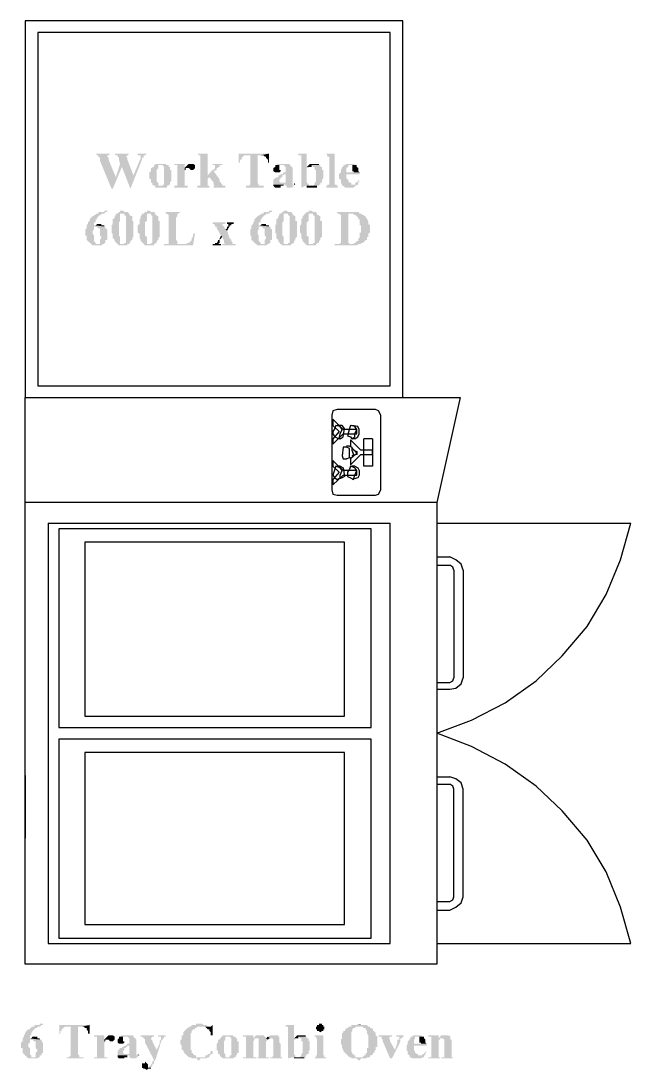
# Model space of a CAD drawing. Header units: millimetres. Extents: x 68727 to 319899, y -4876 to 265722.
# Drawn here: x 313482 to 314495, y 113995 to 115738 of the extents above; entities that cross this region are included whole.
import ezdxf

# ---------------------------------------------------------------- set-up
doc = ezdxf.new("R2010")
doc.units = ezdxf.units.MM
doc.layers.add('glass', color=151, linetype='Continuous')

# ---------------------------------------------------------------- blocks, each defined once
blk = doc.blocks.new('kitchen')
at = {"layer": 'glass', "linetype": 'Continuous', "lineweight": -3}
for points in [[(-64.083, 79.41), (-64.207, 79.075), (-64.542, 79.886), (-64.542, 79.974), (-64.595, 80.01), (-64.595, 80.045), (-64.63, 80.045), (-64.666, 80.098), (-64.242, 80.098), (-64.295, 80.045), (-64.33, 80.045), (-64.33, 80.01), (-64.295, 79.974), (-64.295, 79.921), (-64.083, 79.41)], [(-63.572, 79.463), (-63.66, 79.075), (-63.907, 79.71), (-63.96, 79.798), (-63.995, 79.921), (-63.995, 79.974), (-64.031, 80.01), (-64.031, 80.045), (-64.083, 80.045), (-64.119, 80.098), (-63.695, 80.098), (-63.784, 80.01), (-63.748, 79.974), (-63.748, 79.921), (-63.572, 79.463)], [(-63.184, 80.098), (-63.237, 80.045), (-63.272, 80.045), (-63.272, 79.974), (-63.325, 79.974), (-63.325, 79.921), (-63.66, 79.075), (-63.572, 79.463), (-63.396, 79.886), (-63.396, 79.921), (-63.36, 79.921), (-63.36, 80.045), (-63.448, 80.045), (-63.448, 80.098), (-63.184, 80.098)], [(-61.367, 79.11), (-61.72, 79.11), (-61.72, 79.163), (-61.632, 79.163), (-61.632, 80.045), (-61.667, 80.045), (-61.72, 80.098), (-61.42, 80.098), (-61.42, 79.463), (-61.367, 79.41), (-61.42, 79.375), (-61.42, 79.163), (-61.367, 79.163), (-61.367, 79.11)], [(-59.638, 80.098), (-59.885, 80.045), (-60.362, 80.045), (-60.432, 79.974), (-60.432, 79.921), (-60.485, 79.921), (-60.485, 79.833), (-60.52, 79.833), (-60.52, 80.098), (-59.638, 80.098)], [(-59.797, 79.11), (-60.309, 79.11), (-60.309, 79.163), (-60.221, 79.163), (-60.185, 79.198), (-60.185, 80.045), (-59.974, 80.045), (-59.974, 79.251), (-59.938, 79.198), (-59.938, 79.163), (-59.797, 79.163), (-59.797, 79.11)], [(-59.638, 79.833), (-59.674, 79.833), (-59.674, 79.921), (-59.727, 79.974), (-59.727, 80.01), (-59.762, 80.01), (-59.797, 80.045), (-59.885, 80.045), (-59.638, 80.098), (-59.638, 79.833)], [(-58.492, 79.163), (-58.58, 79.163), (-58.704, 79.11), (-58.704, 80.045), (-58.792, 80.045), (-58.792, 80.098), (-58.545, 80.098), (-58.545, 79.71), (-58.492, 79.71), (-58.492, 79.675), (-58.545, 79.675), (-58.545, 79.251), (-58.492, 79.198), (-58.492, 79.163)], [(-57.645, 79.11), (-57.98, 79.11), (-57.98, 79.163), (-57.945, 79.163), (-57.945, 79.198), (-57.892, 79.198), (-57.892, 80.01), (-57.945, 80.01), (-57.945, 80.045), (-57.98, 80.098), (-57.733, 80.098), (-57.733, 79.198), (-57.681, 79.198), (-57.681, 79.163), (-57.645, 79.163), (-57.645, 79.11)], [(-63.907, 79.71), (-64.172, 79.075), (-64.207, 79.075), (-64.083, 79.41), (-63.96, 79.798), (-63.907, 79.71)], [(-62.849, 79.163), (-62.972, 79.163), (-63.025, 79.198), (-63.025, 79.251), (-63.06, 79.251), (-63.06, 79.339), (-63.113, 79.375), (-63.113, 79.551), (-63.06, 79.586), (-63.06, 79.675), (-63.025, 79.675), (-63.025, 79.71), (-62.972, 79.71), (-62.972, 79.763), (-62.849, 79.763), (-62.849, 79.675), (-62.902, 79.622), (-62.902, 79.286), (-62.849, 79.251), (-62.849, 79.163)], [(-62.478, 79.286), (-62.514, 79.286), (-62.514, 79.198), (-62.549, 79.198), (-62.549, 79.163), (-62.602, 79.163), (-62.602, 79.11), (-62.937, 79.11), (-62.937, 79.163), (-62.725, 79.163), (-62.725, 79.198), (-62.69, 79.198), (-62.69, 79.71), (-62.725, 79.763), (-62.937, 79.763), (-62.937, 79.798), (-62.637, 79.798), (-62.602, 79.763), (-62.549, 79.763), (-62.549, 79.71), (-62.514, 79.71), (-62.514, 79.622), (-62.478, 79.622), (-62.478, 79.286)], [(-62.002, 79.11), (-62.39, 79.11), (-62.39, 79.163), (-62.302, 79.163), (-62.302, 79.763), (-62.39, 79.763), (-62.39, 79.798), (-62.09, 79.798), (-62.09, 79.622), (-62.055, 79.622), (-62.09, 79.586), (-62.09, 79.163), (-62.002, 79.163), (-62.002, 79.11)], [(-61.79, 79.675), (-62.055, 79.675), (-62.055, 79.622), (-62.09, 79.622), (-62.09, 79.675), (-61.967, 79.798), (-61.843, 79.798), (-61.79, 79.763), (-61.79, 79.675)], [(-60.908, 79.11), (-61.244, 79.11), (-61.244, 79.163), (-61.208, 79.163), (-61.244, 79.198), (-61.244, 79.251), (-61.367, 79.41), (-61.42, 79.463), (-61.279, 79.622), (-61.244, 79.622), (-61.208, 79.675), (-61.208, 79.763), (-61.279, 79.763), (-61.279, 79.798), (-60.997, 79.798), (-60.997, 79.763), (-61.067, 79.763), (-61.067, 79.71), (-61.12, 79.71), (-61.12, 79.675), (-61.155, 79.675), (-61.155, 79.622), (-61.244, 79.586), (-61.067, 79.339), (-61.067, 79.286), (-60.997, 79.198), (-60.997, 79.163), (-60.908, 79.163), (-60.908, 79.11)], [(-59.303, 79.586), (-59.339, 79.551), (-59.462, 79.551), (-59.515, 79.586), (-59.515, 79.675), (-59.462, 79.71), (-59.462, 79.763), (-59.339, 79.763), (-59.339, 79.622), (-59.303, 79.622), (-59.303, 79.586)], [(-58.951, 79.251), (-59.162, 79.251), (-59.162, 79.498), (-59.25, 79.498), (-59.215, 79.551), (-59.162, 79.551), (-59.162, 79.71), (-59.215, 79.763), (-59.427, 79.763), (-59.374, 79.798), (-59.039, 79.798), (-59.039, 79.763), (-58.951, 79.675), (-58.951, 79.251)], [(-58.192, 79.763), (-58.404, 79.763), (-58.404, 79.71), (-58.545, 79.71), (-58.457, 79.798), (-58.192, 79.798), (-58.192, 79.763)], [(-58.069, 79.375), (-58.104, 79.339), (-58.104, 79.251), (-58.157, 79.251), (-58.157, 79.198), (-58.192, 79.198), (-58.192, 79.163), (-58.368, 79.163), (-58.316, 79.198), (-58.316, 79.251), (-58.28, 79.286), (-58.28, 79.622), (-58.316, 79.622), (-58.316, 79.71), (-58.368, 79.71), (-58.404, 79.763), (-58.157, 79.763), (-58.157, 79.71), (-58.104, 79.71), (-58.104, 79.622), (-58.069, 79.622), (-58.069, 79.375)], [(-57.01, 79.498), (-57.398, 79.498), (-57.398, 79.375), (-57.345, 79.339), (-57.345, 79.286), (-57.31, 79.286), (-57.31, 79.251), (-57.257, 79.251), (-57.257, 79.198), (-57.522, 79.198), (-57.557, 79.251), (-57.557, 79.339), (-57.61, 79.375), (-57.61, 79.498), (-57.557, 79.551), (-57.557, 79.622), (-57.522, 79.675), (-57.522, 79.71), (-57.486, 79.71), (-57.486, 79.763), (-57.434, 79.763), (-57.398, 79.798), (-57.187, 79.798), (-57.134, 79.763), (-57.345, 79.763), (-57.345, 79.71), (-57.398, 79.675), (-57.398, 79.551), (-57.01, 79.551), (-57.01, 79.498)], [(-57.01, 79.551), (-57.187, 79.551), (-57.187, 79.586), (-57.222, 79.586), (-57.222, 79.763), (-57.098, 79.763), (-57.098, 79.71), (-57.046, 79.675), (-57.046, 79.586), (-57.01, 79.551)], [(-61.79, 79.675), (-61.843, 79.622), (-61.914, 79.622), (-61.967, 79.675), (-61.79, 79.675)], [(-58.915, 79.163), (-58.951, 79.163), (-58.951, 79.11), (-59.127, 79.11), (-59.127, 79.163), (-59.162, 79.163), (-59.162, 79.198), (-59.515, 79.198), (-59.515, 79.339), (-59.427, 79.41), (-59.374, 79.41), (-59.374, 79.463), (-59.339, 79.463), (-59.303, 79.498), (-59.215, 79.498), (-59.215, 79.463), (-59.25, 79.463), (-59.25, 79.41), (-59.303, 79.41), (-59.303, 79.375), (-59.339, 79.339), (-59.339, 79.286), (-59.303, 79.251), (-58.951, 79.251), (-58.951, 79.198), (-58.915, 79.198), (-58.915, 79.163)], [(-59.215, 79.163), (-59.303, 79.163), (-59.303, 79.11), (-59.462, 79.11), (-59.515, 79.163), (-59.515, 79.198), (-59.215, 79.198), (-59.215, 79.163)], [(-58.88, 79.198), (-58.915, 79.198), (-58.915, 79.251), (-58.88, 79.198)], [(-58.245, 79.11), (-58.545, 79.11), (-58.545, 79.163), (-58.245, 79.163), (-58.245, 79.11)], [(-57.01, 79.286), (-57.046, 79.286), (-57.046, 79.198), (-57.098, 79.198), (-57.098, 79.163), (-57.134, 79.163), (-57.187, 79.11), (-57.434, 79.11), (-57.486, 79.163), (-57.522, 79.163), (-57.522, 79.198), (-57.134, 79.198), (-57.134, 79.251), (-57.098, 79.251), (-57.098, 79.286), (-57.046, 79.286), (-57.046, 79.339), (-57.01, 79.286)], [(-64.33, 78.405), (-64.383, 78.405), (-64.419, 78.352), (-64.507, 78.352), (-64.507, 78.316), (-64.542, 78.316), (-64.63, 78.228), (-64.63, 78.193), (-64.666, 78.193), (-64.666, 78.105), (-64.718, 78.105), (-64.718, 78.016), (-64.419, 77.981), (-64.718, 77.981), (-64.718, 77.893), (-64.754, 77.858), (-64.754, 77.77), (-64.718, 77.717), (-64.718, 77.558), (-64.666, 77.505), (-64.666, 77.47), (-64.454, 77.47), (-64.507, 77.434), (-64.754, 77.434), (-64.93, 77.593), (-64.93, 77.717), (-64.965, 77.717), (-64.965, 77.893), (-64.93, 77.928), (-64.93, 78.016), (-64.895, 78.052), (-64.895, 78.105), (-64.842, 78.14), (-64.842, 78.193), (-64.754, 78.281), (-64.718, 78.281), (-64.718, 78.316), (-64.666, 78.316), (-64.666, 78.352), (-64.595, 78.352), (-64.595, 78.405), (-64.419, 78.405), (-64.419, 78.44), (-64.33, 78.44), (-64.33, 78.405)], [(-63.748, 78.405), (-63.872, 78.352), (-63.96, 78.352), (-63.96, 78.14), (-63.995, 78.105), (-63.995, 77.717), (-63.96, 77.681), (-63.96, 77.47), (-64.031, 77.47), (-64.119, 77.558), (-64.119, 77.593), (-64.172, 77.646), (-64.172, 77.77), (-64.207, 77.805), (-64.207, 78.016), (-64.172, 78.052), (-64.172, 78.193), (-64.119, 78.228), (-64.119, 78.281), (-64.083, 78.316), (-64.083, 78.352), (-64.031, 78.352), (-63.995, 78.405), (-63.96, 78.405), (-63.96, 78.44), (-63.872, 78.44), (-63.836, 78.405), (-63.748, 78.405)], [(-63.572, 77.681), (-63.607, 77.646), (-63.607, 77.593), (-63.66, 77.558), (-63.66, 77.505), (-63.695, 77.505), (-63.695, 77.47), (-63.748, 77.47), (-63.748, 77.434), (-63.995, 77.434), (-64.031, 77.47), (-63.836, 77.47), (-63.836, 77.505), (-63.784, 77.505), (-63.784, 78.281), (-63.836, 78.316), (-63.836, 78.352), (-63.872, 78.352), (-63.748, 78.405), (-63.695, 78.352), (-63.695, 78.316), (-63.66, 78.316), (-63.66, 78.281), (-63.607, 78.281), (-63.607, 78.14), (-63.572, 78.14), (-63.572, 77.681)], [(-62.972, 78.405), (-63.113, 78.352), (-63.184, 78.352), (-63.184, 78.14), (-63.237, 78.105), (-63.237, 77.717), (-63.184, 77.681), (-63.184, 77.47), (-63.272, 77.47), (-63.36, 77.558), (-63.36, 77.593), (-63.396, 77.646), (-63.396, 77.77), (-63.448, 77.805), (-63.448, 78.016), (-63.396, 78.052), (-63.396, 78.193), (-63.36, 78.228), (-63.36, 78.281), (-63.325, 78.316), (-63.325, 78.352), (-63.272, 78.352), (-63.237, 78.405), (-63.184, 78.405), (-63.184, 78.44), (-63.113, 78.44), (-63.06, 78.405), (-62.972, 78.405)], [(-62.813, 77.681), (-62.849, 77.646), (-62.849, 77.593), (-62.902, 77.558), (-62.902, 77.505), (-62.937, 77.505), (-62.937, 77.47), (-62.972, 77.47), (-62.972, 77.434), (-63.237, 77.434), (-63.272, 77.47), (-63.06, 77.47), (-63.06, 77.505), (-63.025, 77.505), (-63.025, 78.281), (-63.06, 78.316), (-63.06, 78.352), (-63.113, 78.352), (-62.972, 78.405), (-62.937, 78.352), (-62.937, 78.316), (-62.902, 78.316), (-62.902, 78.281), (-62.849, 78.281), (-62.849, 78.14), (-62.813, 78.14), (-62.813, 77.681)], [(-62.214, 78.405), (-62.267, 78.352), (-62.302, 78.352), (-62.302, 78.281), (-62.337, 78.228), (-62.337, 77.593), (-62.302, 77.558), (-62.302, 77.47), (-62.549, 77.47), (-62.549, 78.316), (-62.602, 78.352), (-62.637, 78.352), (-62.637, 78.405), (-62.214, 78.405)], [(-59.55, 78.405), (-59.603, 78.405), (-59.638, 78.352), (-59.727, 78.352), (-59.727, 78.316), (-59.762, 78.316), (-59.85, 78.228), (-59.85, 78.193), (-59.885, 78.193), (-59.885, 78.105), (-59.938, 78.105), (-59.938, 78.016), (-59.638, 77.981), (-59.938, 77.981), (-59.938, 77.893), (-59.974, 77.858), (-59.974, 77.77), (-59.938, 77.717), (-59.938, 77.558), (-59.885, 77.505), (-59.885, 77.47), (-59.674, 77.47), (-59.727, 77.434), (-59.974, 77.434), (-60.15, 77.593), (-60.15, 77.717), (-60.185, 77.717), (-60.185, 77.893), (-60.15, 77.928), (-60.15, 78.016), (-60.097, 78.052), (-60.097, 78.105), (-60.062, 78.14), (-60.062, 78.193), (-59.974, 78.281), (-59.938, 78.281), (-59.938, 78.316), (-59.885, 78.316), (-59.885, 78.352), (-59.797, 78.352), (-59.797, 78.405), (-59.638, 78.405), (-59.638, 78.44), (-59.55, 78.44), (-59.55, 78.405)], [(-59.003, 78.405), (-59.127, 78.352), (-59.215, 78.352), (-59.215, 78.14), (-59.25, 78.105), (-59.25, 77.717), (-59.215, 77.681), (-59.215, 77.47), (-59.303, 77.47), (-59.374, 77.558), (-59.374, 77.593), (-59.427, 77.646), (-59.427, 77.77), (-59.462, 77.805), (-59.462, 78.016), (-59.427, 78.052), (-59.427, 78.193), (-59.374, 78.228), (-59.374, 78.281), (-59.339, 78.316), (-59.339, 78.352), (-59.303, 78.352), (-59.25, 78.405), (-59.215, 78.405), (-59.215, 78.44), (-59.127, 78.44), (-59.092, 78.405), (-59.003, 78.405)], [(-58.827, 77.681), (-58.88, 77.646), (-58.88, 77.593), (-58.915, 77.558), (-58.915, 77.505), (-58.951, 77.505), (-58.951, 77.47), (-59.003, 77.47), (-59.003, 77.434), (-59.25, 77.434), (-59.303, 77.47), (-59.092, 77.47), (-59.092, 77.505), (-59.039, 77.505), (-59.039, 78.281), (-59.092, 78.316), (-59.092, 78.352), (-59.127, 78.352), (-59.003, 78.405), (-58.951, 78.352), (-58.951, 78.316), (-58.915, 78.316), (-58.915, 78.281), (-58.88, 78.281), (-58.88, 78.14), (-58.827, 78.14), (-58.827, 77.681)], [(-58.28, 78.405), (-58.404, 78.352), (-58.492, 78.352), (-58.492, 78.14), (-58.545, 78.105), (-58.545, 77.717), (-58.492, 77.681), (-58.492, 77.47), (-58.58, 77.47), (-58.668, 77.558), (-58.668, 77.593), (-58.704, 77.646), (-58.704, 77.77), (-58.739, 77.805), (-58.739, 78.016), (-58.704, 78.052), (-58.704, 78.193), (-58.668, 78.228), (-58.668, 78.281), (-58.615, 78.316), (-58.615, 78.352), (-58.58, 78.352), (-58.545, 78.405), (-58.492, 78.405), (-58.492, 78.44), (-58.404, 78.44), (-58.368, 78.405), (-58.28, 78.405)], [(-58.104, 77.681), (-58.157, 77.646), (-58.157, 77.593), (-58.192, 77.558), (-58.192, 77.505), (-58.245, 77.505), (-58.245, 77.47), (-58.28, 77.47), (-58.28, 77.434), (-58.545, 77.434), (-58.58, 77.47), (-58.368, 77.47), (-58.368, 77.505), (-58.316, 77.505), (-58.316, 78.281), (-58.368, 78.316), (-58.368, 78.352), (-58.404, 78.352), (-58.28, 78.405), (-58.245, 78.352), (-58.245, 78.316), (-58.192, 78.316), (-58.192, 78.281), (-58.157, 78.281), (-58.157, 78.14), (-58.104, 78.14), (-58.104, 77.681)], [(-57.046, 77.47), (-57.098, 77.434), (-57.733, 77.434), (-57.733, 77.47), (-57.61, 77.47), (-57.557, 77.505), (-57.557, 78.316), (-57.61, 78.352), (-57.345, 78.352), (-57.345, 77.505), (-57.31, 77.505), (-57.31, 77.47), (-57.046, 77.47)], [(-56.71, 77.805), (-56.763, 77.77), (-56.763, 77.681), (-56.799, 77.681), (-56.799, 77.593), (-56.834, 77.593), (-56.922, 77.505), (-56.975, 77.505), (-56.975, 77.47), (-57.187, 77.47), (-57.187, 77.505), (-57.134, 77.505), (-57.098, 77.558), (-57.046, 77.558), (-57.046, 77.646), (-57.01, 77.646), (-57.01, 77.805), (-56.975, 77.805), (-56.975, 78.016), (-57.01, 78.016), (-57.01, 78.193), (-57.046, 78.193), (-57.046, 78.228), (-57.134, 78.316), (-57.187, 78.316), (-57.187, 78.352), (-57.645, 78.352), (-57.681, 78.405), (-57.046, 78.405), (-57.01, 78.352), (-56.975, 78.352), (-56.922, 78.316), (-56.887, 78.316), (-56.887, 78.281), (-56.834, 78.281), (-56.834, 78.228), (-56.799, 78.228), (-56.799, 78.193), (-56.763, 78.14), (-56.763, 78.052), (-56.71, 78.016), (-56.71, 77.805)], [(-64.419, 77.981), (-64.718, 78.016), (-64.666, 78.016), (-64.63, 78.052), (-64.507, 78.052), (-64.507, 78.016), (-64.419, 78.016), (-64.419, 77.981)], [(-64.33, 77.593), (-64.383, 77.593), (-64.383, 77.505), (-64.419, 77.505), (-64.419, 77.47), (-64.542, 77.47), (-64.542, 77.593), (-64.507, 77.646), (-64.507, 77.681), (-64.542, 77.717), (-64.542, 77.928), (-64.595, 77.928), (-64.63, 77.981), (-64.383, 77.981), (-64.383, 77.928), (-64.33, 77.893), (-64.33, 77.593)], [(-60.609, 77.434), (-60.997, 77.434), (-60.997, 77.47), (-60.908, 77.47), (-60.944, 77.505), (-60.944, 77.558), (-60.997, 77.681), (-61.032, 77.717), (-61.155, 77.928), (-61.155, 77.981), (-61.208, 77.981), (-61.208, 78.016), (-61.244, 78.052), (-61.279, 78.052), (-61.279, 78.105), (-60.908, 78.105), (-60.908, 78.052), (-60.997, 78.052), (-60.997, 78.016), (-60.944, 77.981), (-60.908, 77.893), (-60.856, 77.858), (-60.785, 77.646), (-60.732, 77.593), (-60.732, 77.558), (-60.697, 77.505), (-60.697, 77.47), (-60.609, 77.47), (-60.609, 77.434)], [(-60.661, 78.052), (-60.732, 78.052), (-60.732, 78.016), (-60.785, 78.016), (-60.785, 77.981), (-60.82, 77.928), (-60.856, 77.858), (-60.908, 77.893), (-60.856, 77.928), (-60.856, 77.981), (-60.82, 77.981), (-60.82, 78.052), (-60.856, 78.052), (-60.856, 78.105), (-60.661, 78.105), (-60.661, 78.052)], [(-59.638, 77.981), (-59.938, 78.016), (-59.885, 78.016), (-59.85, 78.052), (-59.727, 78.052), (-59.727, 78.016), (-59.638, 78.016), (-59.638, 77.981)], [(-59.55, 77.593), (-59.603, 77.593), (-59.603, 77.505), (-59.638, 77.505), (-59.638, 77.47), (-59.762, 77.47), (-59.762, 77.593), (-59.727, 77.646), (-59.727, 77.681), (-59.762, 77.717), (-59.762, 77.928), (-59.797, 77.928), (-59.85, 77.981), (-59.603, 77.981), (-59.603, 77.928), (-59.55, 77.893), (-59.55, 77.593)], [(-61.79, 77.77), (-61.843, 77.434), (-62.69, 77.434), (-62.69, 77.47), (-62.055, 77.47), (-62.002, 77.505), (-61.967, 77.505), (-61.879, 77.593), (-61.879, 77.646), (-61.843, 77.681), (-61.843, 77.77), (-61.79, 77.77)], [(-60.997, 77.681), (-61.067, 77.593), (-61.067, 77.505), (-61.12, 77.505), (-61.067, 77.47), (-61.032, 77.47), (-61.032, 77.434), (-61.279, 77.434), (-61.279, 77.47), (-61.208, 77.47), (-61.208, 77.505), (-61.155, 77.505), (-61.12, 77.558), (-61.12, 77.593), (-61.067, 77.593), (-61.067, 77.646), (-61.032, 77.717), (-60.997, 77.681)], [(-66.2, 54.821), (-66.235, 54.821), (-66.288, 54.768), (-66.359, 54.768), (-66.359, 54.733), (-66.412, 54.733), (-66.5, 54.645), (-66.5, 54.61), (-66.535, 54.61), (-66.535, 54.521), (-66.571, 54.521), (-66.571, 54.433), (-66.288, 54.398), (-66.571, 54.398), (-66.571, 54.31), (-66.623, 54.275), (-66.623, 54.186), (-66.571, 54.151), (-66.571, 53.975), (-66.535, 53.939), (-66.535, 53.886), (-66.324, 53.886), (-66.359, 53.851), (-66.623, 53.851), (-66.782, 54.01), (-66.782, 54.151), (-66.835, 54.151), (-66.835, 54.31), (-66.782, 54.345), (-66.782, 54.433), (-66.747, 54.486), (-66.747, 54.521), (-66.712, 54.574), (-66.712, 54.61), (-66.623, 54.698), (-66.571, 54.698), (-66.571, 54.733), (-66.535, 54.733), (-66.535, 54.768), (-66.447, 54.768), (-66.447, 54.821), (-66.288, 54.821), (-66.288, 54.857), (-66.2, 54.857), (-66.2, 54.821)], [(-64.842, 54.821), (-65.089, 54.768), (-65.565, 54.768), (-65.653, 54.698), (-65.653, 54.645), (-65.689, 54.645), (-65.689, 54.574), (-65.724, 54.574), (-65.724, 54.821), (-64.842, 54.821)], [(-64.842, 54.574), (-64.895, 54.574), (-64.895, 54.645), (-64.93, 54.698), (-64.93, 54.733), (-64.965, 54.733), (-65.018, 54.768), (-65.089, 54.768), (-64.842, 54.821), (-64.842, 54.574)], [(-61.42, 54.768), (-61.72, 54.768), (-61.755, 54.733), (-61.79, 54.733), (-61.79, 54.698), (-61.843, 54.698), (-61.879, 54.645), (-61.879, 54.61), (-61.914, 54.574), (-61.914, 54.098), (-61.879, 54.098), (-61.879, 54.01), (-61.843, 54.01), (-61.843, 53.975), (-61.79, 53.939), (-61.755, 53.939), (-61.755, 53.886), (-61.967, 53.886), (-62.055, 53.975), (-62.09, 53.975), (-62.09, 54.01), (-62.126, 54.063), (-62.126, 54.098), (-62.178, 54.098), (-62.178, 54.222), (-62.214, 54.275), (-62.214, 54.398), (-62.178, 54.398), (-62.178, 54.521), (-62.126, 54.521), (-62.126, 54.61), (-62.002, 54.733), (-61.967, 54.733), (-61.967, 54.768), (-61.914, 54.768), (-61.879, 54.821), (-61.755, 54.821), (-61.755, 54.857), (-61.579, 54.857), (-61.543, 54.821), (-61.455, 54.821), (-61.42, 54.768)], [(-61.279, 54.521), (-61.332, 54.521), (-61.332, 54.61), (-61.367, 54.645), (-61.367, 54.698), (-61.42, 54.698), (-61.491, 54.768), (-61.332, 54.768), (-61.279, 54.821), (-61.279, 54.521)], [(-58.88, 53.886), (-58.951, 53.886), (-59.092, 53.851), (-59.092, 54.768), (-59.162, 54.768), (-59.162, 54.821), (-58.915, 54.821), (-58.915, 54.433), (-58.88, 54.433), (-58.88, 54.398), (-58.915, 54.398), (-58.915, 53.975), (-58.88, 53.939), (-58.88, 53.886)], [(-58.033, 54.698), (-58.069, 54.698), (-58.069, 54.645), (-58.104, 54.645), (-58.157, 54.61), (-58.192, 54.645), (-58.245, 54.645), (-58.245, 54.698), (-58.28, 54.698), (-58.28, 54.768), (-58.245, 54.768), (-58.245, 54.821), (-58.192, 54.821), (-58.192, 54.857), (-58.104, 54.857), (-58.104, 54.821), (-58.069, 54.821), (-58.069, 54.768), (-58.033, 54.768), (-58.033, 54.698)], [(-56.799, 53.851), (-56.975, 53.851), (-57.01, 53.798), (-57.046, 53.798), (-57.098, 53.851), (-57.257, 53.851), (-57.257, 53.886), (-57.31, 53.886), (-57.486, 54.063), (-57.486, 54.098), (-57.522, 54.151), (-57.522, 54.222), (-57.557, 54.275), (-57.557, 54.398), (-57.522, 54.433), (-57.522, 54.574), (-57.486, 54.61), (-57.486, 54.645), (-57.434, 54.645), (-57.434, 54.698), (-57.398, 54.698), (-57.398, 54.733), (-57.345, 54.733), (-57.345, 54.768), (-57.257, 54.768), (-57.257, 54.821), (-57.01, 54.768), (-57.134, 54.768), (-57.134, 54.733), (-57.187, 54.733), (-57.222, 54.698), (-57.222, 54.645), (-57.257, 54.61), (-57.257, 54.063), (-57.222, 54.01), (-57.222, 53.975), (-57.187, 53.975), (-57.187, 53.939), (-57.134, 53.939), (-57.134, 53.886), (-56.799, 53.886), (-56.799, 53.851)], [(-56.499, 54.186), (-56.552, 54.186), (-56.552, 54.098), (-56.587, 54.063), (-56.587, 54.01), (-56.622, 54.01), (-56.622, 53.975), (-56.675, 53.939), (-56.71, 53.939), (-56.71, 53.886), (-56.922, 53.886), (-56.887, 53.939), (-56.834, 53.939), (-56.834, 54.01), (-56.799, 54.01), (-56.799, 54.151), (-56.763, 54.151), (-56.763, 54.521), (-56.799, 54.574), (-56.799, 54.645), (-56.834, 54.698), (-56.834, 54.733), (-56.887, 54.733), (-56.922, 54.768), (-57.01, 54.768), (-57.257, 54.821), (-57.098, 54.821), (-57.046, 54.857), (-57.01, 54.821), (-56.799, 54.821), (-56.763, 54.768), (-56.71, 54.768), (-56.71, 54.733), (-56.675, 54.733), (-56.622, 54.698), (-56.622, 54.645), (-56.587, 54.645), (-56.587, 54.61), (-56.552, 54.61), (-56.552, 54.521), (-56.499, 54.486), (-56.499, 54.186)], [(-56.975, 54.821), (-57.01, 54.821), (-57.01, 54.857), (-56.975, 54.821)], [(-66.288, 54.398), (-66.571, 54.433), (-66.535, 54.433), (-66.5, 54.486), (-66.359, 54.486), (-66.359, 54.433), (-66.288, 54.433), (-66.288, 54.398)], [(-65.018, 53.851), (-65.512, 53.851), (-65.512, 53.886), (-65.442, 53.886), (-65.389, 53.939), (-65.389, 54.768), (-65.177, 54.768), (-65.177, 53.975), (-65.142, 53.939), (-65.142, 53.886), (-65.018, 53.886), (-65.018, 53.851)], [(-64.33, 53.851), (-64.718, 53.851), (-64.718, 53.886), (-64.63, 53.886), (-64.63, 54.486), (-64.718, 54.486), (-64.718, 54.521), (-64.419, 54.521), (-64.419, 54.345), (-64.383, 54.345), (-64.419, 54.31), (-64.419, 53.886), (-64.33, 53.886), (-64.33, 53.851)], [(-64.119, 54.398), (-64.383, 54.398), (-64.383, 54.345), (-64.419, 54.345), (-64.419, 54.398), (-64.295, 54.521), (-64.172, 54.521), (-64.119, 54.486), (-64.119, 54.398)], [(-63.836, 54.31), (-63.872, 54.275), (-63.995, 54.275), (-64.031, 54.31), (-64.031, 54.398), (-63.995, 54.433), (-63.995, 54.486), (-63.872, 54.486), (-63.872, 54.345), (-63.836, 54.345), (-63.836, 54.31)], [(-63.484, 53.975), (-63.695, 53.975), (-63.695, 54.222), (-63.784, 54.222), (-63.748, 54.275), (-63.695, 54.275), (-63.695, 54.433), (-63.748, 54.486), (-63.96, 54.486), (-63.907, 54.521), (-63.572, 54.521), (-63.572, 54.486), (-63.484, 54.398), (-63.484, 53.975)], [(-62.902, 54.098), (-62.972, 53.798), (-63.237, 54.31), (-63.237, 54.398), (-63.325, 54.486), (-63.36, 54.486), (-63.36, 54.521), (-62.972, 54.521), (-62.972, 54.486), (-63.025, 54.486), (-63.06, 54.433), (-63.06, 54.398), (-63.025, 54.398), (-63.025, 54.345), (-62.902, 54.098)], [(-62.637, 54.486), (-62.69, 54.486), (-62.69, 54.433), (-62.725, 54.433), (-62.725, 54.398), (-62.778, 54.345), (-62.778, 54.31), (-62.937, 53.798), (-62.972, 53.763), (-62.972, 53.71), (-63.025, 53.675), (-63.025, 53.64), (-63.06, 53.587), (-63.113, 53.587), (-63.113, 53.64), (-63.06, 53.64), (-63.06, 53.675), (-63.025, 53.71), (-63.025, 53.763), (-62.972, 53.798), (-62.902, 54.098), (-62.813, 54.275), (-62.813, 54.345), (-62.778, 54.398), (-62.778, 54.486), (-62.849, 54.486), (-62.849, 54.521), (-62.637, 54.521), (-62.637, 54.486)], [(-60.908, 53.886), (-61.032, 53.886), (-61.067, 53.939), (-61.067, 53.975), (-61.12, 53.975), (-61.12, 54.063), (-61.155, 54.098), (-61.155, 54.275), (-61.12, 54.31), (-61.12, 54.398), (-61.067, 54.398), (-61.067, 54.433), (-61.032, 54.433), (-61.032, 54.486), (-60.908, 54.486), (-60.908, 54.398), (-60.944, 54.345), (-60.944, 54.01), (-60.908, 53.975), (-60.908, 53.886)], [(-60.52, 54.01), (-60.573, 54.01), (-60.573, 53.939), (-60.609, 53.939), (-60.609, 53.886), (-60.661, 53.886), (-60.661, 53.851), (-60.997, 53.851), (-60.997, 53.886), (-60.785, 53.886), (-60.785, 53.939), (-60.732, 53.939), (-60.732, 54.433), (-60.785, 54.486), (-60.997, 54.486), (-60.997, 54.521), (-60.697, 54.521), (-60.661, 54.486), (-60.609, 54.486), (-60.609, 54.433), (-60.573, 54.433), (-60.573, 54.345), (-60.52, 54.345), (-60.52, 54.01)], [(-60.009, 53.851), (-60.397, 53.851), (-60.397, 53.886), (-60.309, 53.886), (-60.309, 54.486), (-60.397, 54.486), (-60.397, 54.521), (-60.097, 54.521), (-60.097, 54.433), (-60.062, 54.433), (-60.062, 54.398), (-60.097, 54.345), (-60.097, 53.886), (-60.009, 53.886), (-60.009, 53.851)], [(-59.638, 53.851), (-59.974, 53.851), (-59.974, 53.886), (-59.938, 53.886), (-59.938, 54.433), (-60.097, 54.433), (-60.009, 54.521), (-59.797, 54.521), (-59.674, 54.398), (-59.727, 54.345), (-59.727, 53.886), (-59.638, 53.886), (-59.638, 53.851)], [(-59.603, 54.433), (-59.638, 54.433), (-59.674, 54.398), (-59.727, 54.433), (-59.674, 54.486), (-59.603, 54.433)], [(-59.25, 53.851), (-59.603, 53.851), (-59.603, 53.886), (-59.55, 53.886), (-59.515, 53.939), (-59.515, 54.398), (-59.55, 54.433), (-59.603, 54.433), (-59.674, 54.486), (-59.638, 54.486), (-59.603, 54.521), (-59.374, 54.521), (-59.374, 54.486), (-59.339, 54.486), (-59.339, 54.31), (-59.303, 54.275), (-59.303, 53.886), (-59.25, 53.886), (-59.25, 53.851)], [(-58.58, 54.486), (-58.792, 54.486), (-58.792, 54.433), (-58.915, 54.433), (-58.827, 54.521), (-58.58, 54.521), (-58.58, 54.486)], [(-58.457, 54.098), (-58.492, 54.063), (-58.492, 53.975), (-58.545, 53.975), (-58.545, 53.939), (-58.58, 53.939), (-58.58, 53.886), (-58.739, 53.886), (-58.704, 53.939), (-58.704, 53.975), (-58.668, 54.01), (-58.668, 54.345), (-58.704, 54.345), (-58.704, 54.433), (-58.739, 54.433), (-58.792, 54.486), (-58.545, 54.486), (-58.545, 54.433), (-58.492, 54.433), (-58.492, 54.345), (-58.457, 54.345), (-58.457, 54.098)], [(-57.98, 53.851), (-58.316, 53.851), (-58.316, 53.886), (-58.28, 53.886), (-58.28, 53.939), (-58.245, 53.939), (-58.245, 54.433), (-58.28, 54.433), (-58.28, 54.486), (-58.316, 54.486), (-58.316, 54.521), (-58.069, 54.521), (-58.069, 53.939), (-58.033, 53.939), (-58.033, 53.886), (-57.98, 53.886), (-57.98, 53.851)], [(-55.987, 54.098), (-56.128, 53.851), (-56.34, 54.345), (-56.34, 54.398), (-56.375, 54.433), (-56.375, 54.486), (-56.463, 54.486), (-56.463, 54.521), (-56.075, 54.521), (-56.075, 54.486), (-56.128, 54.486), (-56.164, 54.433), (-56.128, 54.398), (-56.128, 54.345), (-55.987, 54.098)], [(-55.74, 54.486), (-55.776, 54.486), (-55.776, 54.433), (-55.828, 54.433), (-55.828, 54.345), (-56.075, 53.851), (-56.128, 53.851), (-55.987, 54.098), (-55.917, 54.31), (-55.917, 54.398), (-55.864, 54.398), (-55.864, 54.486), (-55.952, 54.486), (-55.952, 54.521), (-55.74, 54.521), (-55.74, 54.486)], [(-55.07, 54.222), (-55.44, 54.222), (-55.44, 54.098), (-55.405, 54.063), (-55.405, 54.01), (-55.37, 54.01), (-55.37, 53.975), (-55.317, 53.975), (-55.317, 53.939), (-55.564, 53.939), (-55.617, 53.975), (-55.617, 54.063), (-55.652, 54.098), (-55.652, 54.222), (-55.617, 54.275), (-55.617, 54.345), (-55.564, 54.398), (-55.564, 54.433), (-55.529, 54.433), (-55.529, 54.486), (-55.493, 54.486), (-55.44, 54.521), (-55.229, 54.521), (-55.193, 54.486), (-55.405, 54.486), (-55.405, 54.433), (-55.44, 54.398), (-55.44, 54.275), (-55.07, 54.275), (-55.07, 54.222)], [(-55.07, 54.275), (-55.229, 54.275), (-55.229, 54.31), (-55.282, 54.31), (-55.282, 54.486), (-55.141, 54.486), (-55.141, 54.433), (-55.105, 54.398), (-55.105, 54.31), (-55.07, 54.275)], [(-54.682, 53.851), (-55.017, 53.851), (-55.017, 53.886), (-54.929, 53.886), (-54.929, 54.486), (-55.017, 54.486), (-55.017, 54.521), (-54.717, 54.521), (-54.717, 54.433), (-54.682, 54.433), (-54.682, 54.398), (-54.717, 54.398), (-54.717, 53.886), (-54.682, 53.886), (-54.682, 53.851)], [(-54.311, 53.851), (-54.647, 53.851), (-54.647, 53.886), (-54.558, 53.886), (-54.558, 54.398), (-54.594, 54.433), (-54.717, 54.433), (-54.647, 54.521), (-54.435, 54.521), (-54.382, 54.486), (-54.382, 54.398), (-54.347, 54.398), (-54.347, 53.886), (-54.311, 53.886), (-54.311, 53.851)], [(-66.2, 54.01), (-66.235, 54.01), (-66.235, 53.939), (-66.288, 53.939), (-66.288, 53.886), (-66.412, 53.886), (-66.412, 54.01), (-66.359, 54.063), (-66.359, 54.098), (-66.412, 54.151), (-66.412, 54.345), (-66.447, 54.345), (-66.5, 54.398), (-66.235, 54.398), (-66.235, 54.345), (-66.2, 54.31), (-66.2, 54.01)], [(-64.119, 54.398), (-64.172, 54.345), (-64.242, 54.345), (-64.295, 54.398), (-64.119, 54.398)], [(-63.448, 53.886), (-63.484, 53.886), (-63.484, 53.851), (-63.66, 53.851), (-63.66, 53.886), (-63.695, 53.886), (-63.695, 53.939), (-64.031, 53.939), (-64.031, 54.063), (-63.96, 54.151), (-63.907, 54.151), (-63.907, 54.186), (-63.872, 54.186), (-63.836, 54.222), (-63.748, 54.222), (-63.748, 54.186), (-63.784, 54.186), (-63.784, 54.151), (-63.836, 54.151), (-63.836, 54.098), (-63.872, 54.063), (-63.872, 54.01), (-63.836, 53.975), (-63.484, 53.975), (-63.484, 53.939), (-63.448, 53.939), (-63.448, 53.886)], [(-63.748, 53.886), (-63.836, 53.886), (-63.836, 53.851), (-63.995, 53.851), (-64.031, 53.886), (-64.031, 53.939), (-63.748, 53.939), (-63.748, 53.886)], [(-63.396, 53.939), (-63.448, 53.939), (-63.448, 53.975), (-63.396, 53.939)], [(-61.279, 53.975), (-61.332, 53.975), (-61.332, 53.939), (-61.367, 53.939), (-61.367, 53.886), (-61.42, 53.886), (-61.455, 53.851), (-61.632, 53.851), (-61.667, 53.798), (-61.72, 53.798), (-61.72, 53.851), (-61.879, 53.851), (-61.914, 53.886), (-61.491, 53.886), (-61.491, 53.939), (-61.42, 53.939), (-61.42, 53.975), (-61.367, 53.975), (-61.332, 54.01), (-61.332, 54.063), (-61.279, 54.063), (-61.279, 53.975)], [(-58.615, 53.851), (-58.915, 53.851), (-58.915, 53.886), (-58.615, 53.886), (-58.615, 53.851)], [(-55.07, 54.01), (-55.105, 54.01), (-55.105, 53.939), (-55.141, 53.939), (-55.141, 53.886), (-55.193, 53.886), (-55.229, 53.851), (-55.493, 53.851), (-55.529, 53.886), (-55.564, 53.886), (-55.564, 53.939), (-55.193, 53.939), (-55.193, 53.975), (-55.141, 53.975), (-55.141, 54.01), (-55.105, 54.01), (-55.105, 54.063), (-55.07, 54.01)], [(-63.06, 53.551), (-63.149, 53.551), (-63.184, 53.516), (-63.237, 53.551), (-63.272, 53.551), (-63.325, 53.587), (-63.325, 53.71), (-63.237, 53.71), (-63.237, 53.763), (-63.149, 53.675), (-63.149, 53.587), (-63.06, 53.587), (-63.06, 53.551)]]:
    blk.add_hatch(color=256, dxfattribs=at).paths.add_polyline_path(points)
at = {"layer": 'glass', "lineweight": -3}
for p, q in [((-55.758, 83.943), (-66.712, 83.943)), ((-66.712, 83.943), (-66.712, 73.025)), ((-55.758, 73.025), (-55.758, 83.943)), ((-56.128, 83.608), (-66.341, 83.608)), ((-66.341, 83.608), (-66.341, 73.36)), ((-56.128, 73.36), (-56.128, 83.608)), ((-66.341, 73.36), (-56.128, 73.36)), ((-66.712, 73.025), (-55.758, 73.025)), ((-66.712, 73.025), (-54.1, 73.025)), ((-66.712, 56.585), (-66.712, 73.025)), ((-66.712, 73.025), (-66.712, 73.025)), ((-54.1, 73.025), (-54.77, 69.973)), ((-57.786, 72.637), (-57.822, 72.513)), ((-57.822, 72.513), (-57.822, 70.344)), ((-57.663, 72.672), (-57.786, 72.637)), ((-56.552, 72.672), (-57.663, 72.672)), ((-56.463, 72.637), (-56.552, 72.672)), ((-56.393, 72.513), (-56.463, 72.637)), ((-56.393, 70.344), (-56.393, 72.513)), ((-57.486, 72.09), (-57.786, 72.39)), ((-57.786, 72.39), (-57.786, 72.213)), ((-57.786, 72.213), (-57.61, 72.037)), ((-57.733, 72.125), (-57.786, 72.037)), ((-57.698, 72.213), (-57.733, 72.125)), ((-57.575, 72.178), (-57.698, 72.213)), ((-57.522, 72.213), (-57.663, 72.213)), ((-57.522, 72.09), (-57.575, 72.178)), ((-57.451, 72.125), (-57.522, 72.213)), ((-57.486, 71.878), (-57.451, 72.125)), ((-57.31, 72.125), (-57.363, 71.913)), ((-57.275, 72.213), (-57.31, 72.125)), ((-57.151, 72.178), (-57.275, 72.213)), ((-57.063, 72.178), (-57.24, 72.213)), ((-57.098, 72.09), (-57.151, 72.178)), ((-57.028, 72.09), (-57.063, 72.178)), ((-57.786, 72.037), (-57.786, 71.966)), ((-57.786, 72.037), (-57.786, 72.037)), ((-57.61, 72.037), (-57.786, 71.825)), ((-57.786, 71.966), (-57.733, 71.878)), ((-57.786, 71.666), (-57.486, 71.966)), ((-57.786, 71.825), (-57.786, 71.666)), ((-57.786, 71.825), (-57.786, 71.825)), ((-57.733, 71.878), (-57.61, 71.825)), ((-57.575, 71.825), (-57.663, 71.825)), ((-57.61, 71.825), (-57.575, 71.966)), ((-57.575, 71.966), (-57.522, 72.09)), ((-57.575, 71.825), (-57.486, 71.878)), ((-57.098, 72.09), (-57.486, 72.09)), ((-57.486, 71.966), (-57.098, 71.966)), ((-57.363, 71.913), (-57.275, 71.878)), ((-57.275, 71.878), (-57.24, 71.825)), ((-57.24, 71.825), (-57.151, 71.878)), ((-57.24, 71.825), (-57.24, 71.825)), ((-57.151, 71.825), (-57.24, 71.825)), ((-57.151, 71.966), (-57.098, 72.09)), ((-57.151, 71.878), (-57.151, 71.966)), ((-57.151, 71.825), (-57.063, 71.878)), ((-57.098, 71.966), (-57.098, 72.09)), ((-57.063, 71.878), (-57.028, 71.966)), ((-57.028, 71.966), (-57.028, 72.09)), ((-56.64, 71.825), (-56.887, 71.825)), ((-56.887, 71.031), (-56.887, 71.825)), ((-56.64, 71.825), (-56.851, 71.825)), ((-56.64, 71.825), (-56.64, 71.031)), ((-56.64, 71.825), (-56.64, 71.031)), ((-57.486, 71.578), (-57.522, 71.331)), ((-57.398, 71.578), (-57.486, 71.578)), ((-57.31, 71.614), (-57.398, 71.614)), ((-57.31, 71.543), (-57.398, 71.578)), ((-57.31, 71.614), (-57.24, 71.578)), ((-57.31, 71.278), (-57.31, 71.543)), ((-56.975, 71.49), (-57.275, 71.79)), ((-57.275, 71.79), (-57.275, 71.614)), ((-57.275, 71.614), (-57.098, 71.402)), ((-57.24, 71.578), (-57.24, 71.49)), ((-57.522, 71.331), (-57.486, 71.243)), ((-57.486, 71.243), (-57.398, 71.243)), ((-57.398, 71.243), (-57.31, 71.278)), ((-57.24, 71.278), (-57.398, 71.243)), ((-57.398, 71.243), (-57.398, 71.243)), ((-57.098, 71.402), (-57.275, 71.243)), ((-57.275, 71.067), (-56.975, 71.367)), ((-57.275, 71.243), (-57.275, 71.067)), ((-57.275, 71.243), (-57.275, 71.243)), ((-57.24, 71.49), (-57.187, 71.367)), ((-57.098, 71.367), (-57.24, 71.331)), ((-57.187, 71.367), (-57.24, 71.278)), ((-57.187, 71.49), (-57.098, 71.455)), ((-57.098, 71.455), (-57.098, 71.367)), ((-56.64, 71.49), (-56.975, 71.49)), ((-56.975, 71.367), (-56.64, 71.367)), ((-56.64, 71.367), (-56.64, 71.49)), ((-57.486, 70.908), (-57.786, 71.19)), ((-57.786, 71.19), (-57.786, 71.031)), ((-57.786, 71.031), (-57.61, 70.855)), ((-57.733, 70.943), (-57.786, 70.767)), ((-57.698, 71.031), (-57.733, 70.943)), ((-57.575, 70.979), (-57.698, 71.031)), ((-57.575, 71.031), (-57.663, 71.031)), ((-57.575, 71.031), (-57.486, 70.979)), ((-57.522, 70.908), (-57.575, 70.979)), ((-57.575, 70.767), (-57.522, 70.908)), ((-57.486, 70.979), (-57.451, 70.732)), ((-57.098, 70.908), (-57.486, 70.908)), ((-57.31, 70.943), (-57.363, 70.855)), ((-57.275, 71.031), (-57.31, 70.943)), ((-57.151, 70.979), (-57.275, 71.031)), ((-57.151, 71.031), (-57.24, 71.031)), ((-57.151, 71.031), (-57.063, 70.979)), ((-57.098, 70.908), (-57.151, 70.979)), ((-57.151, 70.767), (-57.098, 70.908)), ((-57.098, 70.767), (-57.098, 70.908)), ((-57.063, 70.979), (-57.028, 70.908)), ((-57.028, 70.908), (-57.028, 70.767)), ((-56.64, 71.031), (-56.887, 71.031)), ((-56.64, 71.031), (-56.851, 71.031)), ((-57.61, 70.855), (-57.786, 70.643)), ((-57.786, 70.767), (-57.733, 70.696)), ((-57.786, 70.485), (-57.486, 70.767)), ((-57.786, 70.643), (-57.786, 70.485)), ((-57.786, 70.643), (-57.786, 70.643)), ((-57.733, 70.696), (-57.663, 70.643)), ((-57.663, 70.643), (-57.575, 70.696)), ((-57.522, 70.696), (-57.663, 70.643)), ((-57.663, 70.643), (-57.663, 70.643)), ((-57.575, 70.696), (-57.575, 70.767)), ((-57.451, 70.732), (-57.522, 70.696)), ((-57.486, 70.767), (-57.098, 70.767)), ((-57.363, 70.855), (-57.363, 70.732)), ((-57.363, 70.855), (-57.363, 70.855)), ((-57.363, 70.732), (-57.275, 70.696)), ((-57.275, 70.696), (-57.187, 70.643)), ((-57.063, 70.696), (-57.24, 70.643)), ((-57.187, 70.643), (-57.151, 70.767)), ((-57.028, 70.767), (-57.063, 70.696)), ((-57.822, 70.344), (-57.786, 70.22)), ((-56.463, 70.22), (-56.393, 70.344)), ((-57.786, 70.22), (-57.663, 70.185)), ((-57.663, 70.185), (-56.552, 70.185)), ((-56.552, 70.185), (-56.463, 70.22)), ((-54.77, 69.973), (-66.712, 69.973)), ((-54.77, 69.973), (-54.77, 56.585)), ((-66.041, 69.373), (-56.128, 69.373)), ((-66.041, 69.373), (-66.041, 57.185)), ((-56.675, 69.215), (-65.741, 69.215)), ((-65.741, 69.215), (-65.741, 63.447)), ((-56.675, 63.447), (-56.675, 69.215)), ((-56.128, 57.185), (-56.128, 69.373)), ((-54.77, 69.373), (-49.143, 69.373)), ((-49.443, 68.315), (-49.143, 69.373)), ((-57.451, 68.827), (-64.983, 68.827)), ((-64.983, 68.827), (-64.983, 63.782)), ((-57.451, 63.782), (-57.451, 68.827)), ((-54.77, 68.403), (-54.4, 68.403)), ((-54.223, 68.315), (-54.4, 68.403)), ((-54.065, 68.192), (-54.223, 68.315)), ((-54.012, 68.015), (-54.065, 68.192)), ((-49.866, 67.31), (-49.443, 68.315)), ((-54.77, 68.156), (-54.4, 68.156)), ((-54.311, 68.103), (-54.4, 68.156)), ((-54.276, 68.015), (-54.311, 68.103)), ((-54.276, 68.015), (-54.276, 64.893)), ((-54.012, 68.015), (-54.012, 64.893)), ((-50.413, 66.375), (-49.866, 67.31)), ((-51.136, 65.528), (-50.413, 66.375)), ((-51.895, 64.805), (-51.136, 65.528)), ((-54.311, 64.805), (-54.276, 64.893)), ((-54.065, 64.717), (-54.012, 64.893)), ((-54.77, 64.752), (-54.4, 64.752)), ((-54.77, 64.558), (-54.4, 64.558)), ((-54.4, 64.752), (-54.311, 64.805)), ((-54.4, 64.558), (-54.223, 64.593)), ((-54.223, 64.593), (-54.065, 64.717)), ((-52.795, 64.17), (-51.895, 64.805)), ((-53.765, 63.658), (-52.795, 64.17)), ((-64.983, 63.782), (-57.451, 63.782)), ((-54.77, 63.288), (-53.765, 63.658)), ((-65.741, 63.447), (-56.675, 63.447)), ((-56.675, 63.112), (-65.741, 63.112)), ((-65.741, 63.112), (-65.741, 57.344)), ((-56.675, 57.344), (-56.675, 63.112)), ((-53.765, 62.9), (-54.77, 63.288)), ((-57.451, 62.724), (-64.983, 62.724)), ((-64.983, 62.724), (-64.983, 57.732)), ((-57.451, 57.732), (-57.451, 62.724)), ((-52.795, 62.388), (-53.765, 62.9)), ((-51.895, 61.753), (-52.795, 62.388)), ((-66.712, 62.053), (-66.712, 60.236)), ((-54.77, 62.018), (-54.4, 62.018)), ((-54.77, 61.806), (-54.4, 61.806)), ((-54.223, 61.965), (-54.4, 62.018)), ((-54.311, 61.753), (-54.4, 61.806)), ((-54.065, 61.842), (-54.223, 61.965)), ((-54.012, 61.665), (-54.065, 61.842)), ((-54.276, 61.665), (-54.311, 61.753)), ((-54.276, 58.543), (-54.276, 61.665)), ((-54.012, 58.543), (-54.012, 61.665)), ((-51.136, 61.03), (-51.895, 61.753)), ((-50.413, 60.184), (-51.136, 61.03)), ((-49.866, 59.266), (-50.413, 60.184)), ((-49.443, 58.243), (-49.866, 59.266)), ((-54.4, 58.402), (-54.311, 58.455)), ((-54.311, 58.455), (-54.276, 58.543)), ((-54.065, 58.367), (-54.012, 58.543)), ((-54.77, 58.402), (-54.4, 58.402)), ((-54.77, 58.155), (-54.4, 58.155)), ((-54.4, 58.155), (-54.223, 58.243)), ((-54.223, 58.243), (-54.065, 58.367)), ((-49.143, 57.185), (-49.443, 58.243)), ((-64.983, 57.732), (-57.451, 57.732)), ((-65.741, 57.344), (-56.675, 57.344)), ((-66.041, 57.185), (-56.128, 57.185)), ((-54.77, 57.185), (-49.143, 57.185)), ((-54.77, 56.585), (-66.712, 56.585))]:
    blk.add_line(p, q, dxfattribs=at)

msp = doc.modelspace()

# ---------------------------------------------------------------- block references
at = {"xscale": 57.26691736061191, "yscale": 57.26691736061191, "zscale": 57.26691736061191}
msp.add_blockref('kitchen', (317308.9, 110930.6), dxfattribs=at)

doc.saveas('drawing.dxf')
